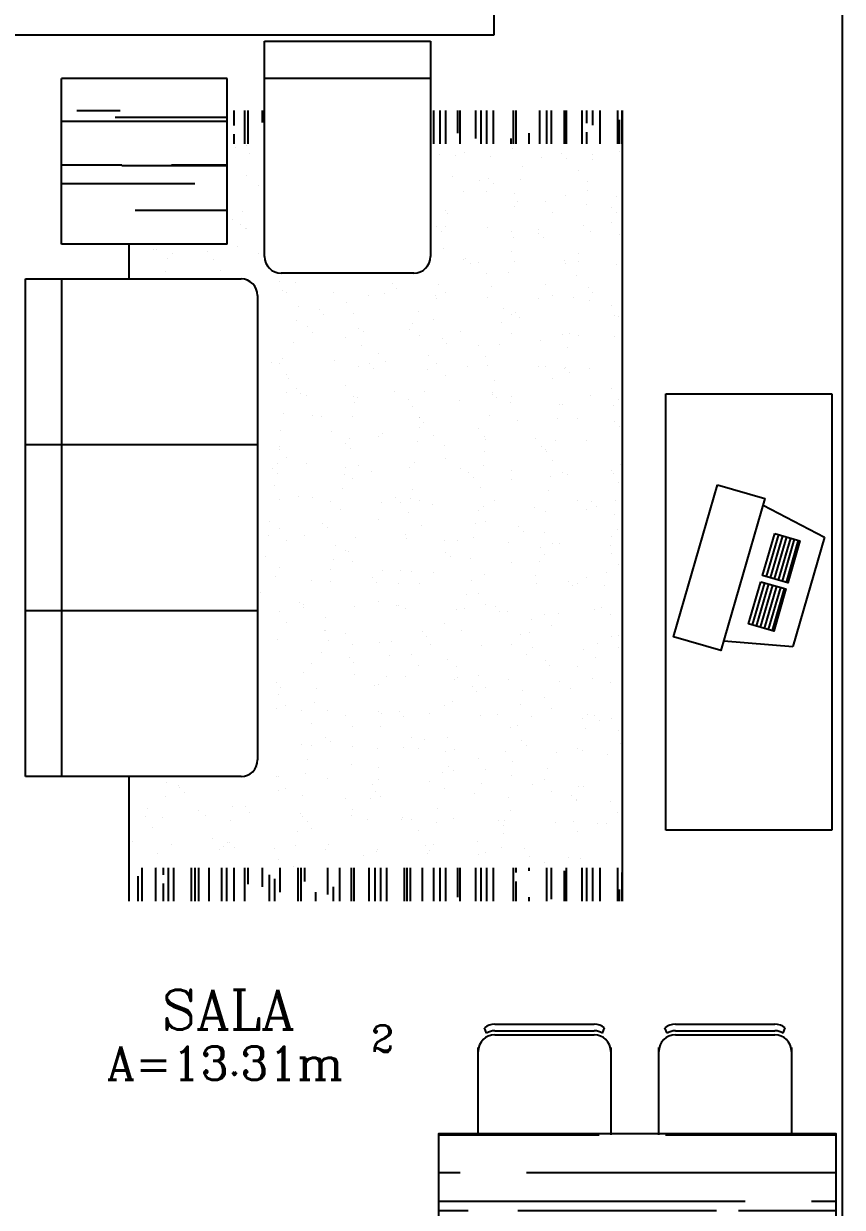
# Model space of a CAD drawing. Extents: x 11.2 to 102.3, y 40.3 to 127.2.
# Drawn here: x 43.972 to 46.442, y 53.968 to 57.536 of the extents above; entities that cross this region are included whole.
import ezdxf

# ---------------------------------------------------------------- set-up
doc = ezdxf.new("R2010")
doc.units = 0
doc.header["$LTSCALE"] = 8
doc.layers.get('0').update_dxf_attribs({"linetype": 'CONTINUOUS'})
for name, color, linetype in [('EQUIPAMENTOS', 1, 'CONTINUOUS'), ('PAREDE', 7, 'CONTINUOUS'), ('TEXTO', 1, 'CONTINUOUS')]:
    doc.layers.add(name, color=color, linetype=linetype)
doc.styles.add('ROMANC', font='ROMANC.SHX')

# ---------------------------------------------------------------- blocks, each defined once
blk = doc.blocks.new('*X11')
at = {"color": 0}
for p, q in [((21.908, 64.488), (21.908, 64.5639)), ((21.92, 64.4634), (21.92, 64.5639)), ((21.9616, 64.4634), (21.9616, 64.5639)), ((21.9848, 64.5104), (21.9848, 64.5639)), ((22, 64.4634), (22, 64.5639)), ((22.0152, 64.4634), (22.0152, 64.5639)), ((22.0688, 64.4634), (22.0688, 64.5639)), ((22.08, 64.4634), (22.08, 64.5639)), ((22.0912, 64.4634), (22.0912, 64.5639)), ((22.1224, 64.4634), (22.1224, 64.5639)), ((22.16, 64.4634), (22.16, 64.5639)), ((22.176, 64.4634), (22.176, 64.5639)), ((22.1976, 64.4634), (22.1976, 64.5639)), ((22.2296, 64.4634), (22.2296, 64.5639)), ((22.304, 64.484), (22.304, 64.5639)), ((22.32, 64.496), (22.32, 64.5639)), ((22.3904, 64.4634), (22.3904, 64.5639)), ((22.4, 64.4634), (22.4, 64.5639)), ((22.444, 64.536), (22.444, 64.5639)), ((22.4976, 64.52), (22.4976, 64.5639)), ((22.5168, 64.4634), (22.5168, 64.5639)), ((22.5512, 64.4634), (22.5512, 64.5639)), ((22.56, 64.4634), (22.56, 64.5639)), ((22.6048, 64.4634), (22.6048, 64.5639)), ((22.6232, 64.4634), (22.6232, 64.5639)), ((22.64, 64.4634), (22.64, 64.5639)), ((22.6584, 64.4634), (22.6584, 64.5639)), ((22.712, 64.4634), (22.712, 64.5639)), ((22.72, 64.4634), (22.72, 64.5639)), ((22.7296, 64.4634), (22.7296, 64.5639)), ((22.7656, 64.4634), (22.7656, 64.5639)), ((22.8, 64.4634), (22.8, 64.5639)), ((22.8192, 64.4634), (22.8192, 64.5639)), ((22.836, 64.4634), (22.836, 64.5639)), ((22.88, 64.4634), (22.88, 64.5639)), ((22.9264, 64.4634), (22.9264, 64.5639)), ((22.9424, 64.4634), (22.9424, 64.5639)), ((22.96, 64.4634), (22.96, 64.5639)), ((22.98, 64.4634), (22.98, 64.5639)), ((23.04, 64.4634), (23.04, 64.5639)), ((23.0488, 64.504), (23.0488, 64.5639)), ((23.0872, 64.552), (23.0872, 64.5639)), ((23.1408, 64.4634), (23.1408, 64.5639)), ((23.1552, 64.4634), (23.1552, 64.5576)), ((23.1944, 64.472), (23.1944, 64.5639)), ((23.2, 64.4634), (23.2, 64.5639)), ((23.248, 64.4634), (23.248, 64.5639)), ((23.2616, 64.4634), (23.2616, 64.5639)), ((23.28, 64.4634), (23.28, 64.5639)), ((23.3016, 64.4634), (23.3016, 64.5639)), ((23.3552, 64.4634), (23.3552, 64.5639)), ((23.36, 64.528), (23.36, 64.5639)), ((23.368, 64.4776), (23.368, 64.5639)), ((22.2832, 64.4634), (22.2832, 64.52)), ((22.3368, 64.4634), (22.3368, 64.536)), ((22.48, 64.4634), (22.48, 64.544)), ((22.8728, 64.4634), (22.8728, 64.552)), ((21.9848, 64.4634), (21.9848, 64.484)), ((22.24, 64.4634), (22.24, 64.512)), ((22.4104, 64.4634), (22.4104, 64.504)), ((23.0488, 64.4634), (23.0488, 64.4776)), ((23.0872, 64.4634), (23.0872, 64.472)), ((22.1976, 62.2512), (22.1976, 62.2806)), ((22.2296, 62.1801), (22.2296, 62.2806)), ((22.24, 62.1801), (22.24, 62.2806)), ((22.8, 62.1801), (22.8, 62.2806)), ((22.8192, 62.1801), (22.8192, 62.2806)), ((22.836, 62.1801), (22.836, 62.2806)), ((22.88, 62.1801), (22.88, 62.2806)), ((22.9424, 62.1801), (22.9424, 62.2806)), ((22.96, 62.1801), (22.96, 62.2806)), ((22.98, 62.1801), (22.98, 62.2806)), ((23.0336, 62.264), (23.0336, 62.2806)), ((23.04, 62.1801), (23.04, 62.2806)), ((23.0488, 62.1801), (23.0488, 62.2806)), ((23.0872, 62.248), (23.0872, 62.2806)), ((23.12, 62.1801), (23.12, 62.2806)), ((23.1408, 62.1801), (23.1408, 62.2806)), ((23.1552, 62.1801), (23.1552, 62.2806)), ((23.1944, 62.1801), (23.1944, 62.2806)), ((23.2, 62.1801), (23.2, 62.2806)), ((23.248, 62.1801), (23.248, 62.2806)), ((23.2616, 62.2448), (23.2616, 62.2806)), ((23.3016, 62.1801), (23.3016, 62.2806)), ((23.3552, 62.1801), (23.3552, 62.2806)), ((23.36, 62.208), (23.36, 62.2806)), ((23.368, 62.1801), (23.368, 62.2806)), ((22.8728, 62.1801), (22.8728, 62.248)), ((22.9264, 62.1801), (22.9264, 62.264)), ((22.1976, 62.1801), (22.1976, 62.2248)), ((22.2832, 62.1801), (22.2832, 62.216)), ((23.2616, 62.1801), (23.2616, 62.2184)), ((23.28, 62.1801), (23.28, 62.224))]:
    blk.add_line(p, q, dxfattribs=at)
blk = doc.blocks.new('*X12')
at = {"color": 0}
for p, q in [((21.9617, 64.4628), (21.9617, 64.4628)), ((21.9644, 64.4623), (21.9644, 64.4623)), ((22.3764, 64.46), (22.3764, 64.46)), ((23.1344, 64.4475), (23.1344, 64.4475)), ((21.9672, 64.4211), (21.9672, 64.4211)), ((22.3326, 64.4382), (22.3326, 64.4382)), ((22.5878, 64.4271), (22.5878, 64.4271)), ((22.6274, 64.4138), (22.6274, 64.4138)), ((22.7816, 64.4188), (22.7816, 64.4188)), ((22.7895, 64.4114), (22.7895, 64.4114)), ((22.9357, 64.4238), (22.9357, 64.4238)), ((22.9556, 64.4166), (22.9556, 64.4166)), ((23.0899, 64.4289), (23.0899, 64.4289)), ((23.2084, 64.433), (23.2084, 64.433)), ((23.244, 64.4339), (23.244, 64.4339)), ((21.8914, 64.3826), (21.8914, 64.3826)), ((22.0108, 64.3936), (22.0108, 64.3936)), ((22.1538, 64.4073), (22.1538, 64.4073)), ((22.165, 64.3986), (22.165, 64.3986)), ((22.1789, 64.3862), (22.1789, 64.3862)), ((22.1848, 64.3857), (22.1848, 64.3857)), ((22.1983, 64.4005), (22.1983, 64.4005)), ((22.3191, 64.4037), (22.3191, 64.4037)), ((22.3849, 64.395), (22.3849, 64.395)), ((22.4733, 64.4087), (22.4733, 64.4087)), ((22.4826, 64.3936), (22.4826, 64.3936)), ((22.6323, 64.4088), (22.6323, 64.4088)), ((22.776, 64.3967), (22.776, 64.3967)), ((22.7995, 64.3922), (22.7995, 64.3922)), ((22.9341, 64.3829), (22.9341, 64.3829)), ((23.0055, 64.4009), (23.0055, 64.4009)), ((23.0738, 64.4045), (23.0738, 64.4045)), ((23.3672, 64.4076), (23.3672, 64.4076)), ((21.9535, 64.3427), (21.9535, 64.3427)), ((22.1323, 64.3736), (22.1323, 64.3736)), ((22.3904, 64.3533), (22.3904, 64.3533)), ((22.4319, 64.3442), (22.4319, 64.3442)), ((22.7552, 64.352), (22.7552, 64.352)), ((23.011, 64.3593), (23.011, 64.3593)), ((23.2337, 64.3535), (23.2337, 64.3535)), ((21.932, 64.3089), (21.932, 64.3089)), ((21.9815, 64.3125), (21.9815, 64.3125)), ((22.1119, 64.3061), (22.1119, 64.3061)), ((22.1875, 64.3212), (22.1875, 64.3212)), ((22.4053, 64.3092), (22.4053, 64.3092)), ((22.4188, 64.324), (22.4188, 64.324)), ((22.5524, 64.3056), (22.5524, 64.3056)), ((22.6021, 64.3184), (22.6021, 64.3184)), ((22.703, 64.317), (22.703, 64.317)), ((22.7066, 64.3106), (22.7066, 64.3106)), ((22.7337, 64.3182), (22.7337, 64.3182)), ((22.8081, 64.3271), (22.8081, 64.3271)), ((22.8607, 64.3157), (22.8607, 64.3157)), ((22.9965, 64.3201), (22.9965, 64.3201)), ((23.01, 64.3349), (23.01, 64.3349)), ((23.0149, 64.3207), (23.0149, 64.3207)), ((23.169, 64.3257), (23.169, 64.3257)), ((23.2227, 64.3244), (23.2227, 64.3244)), ((23.2942, 64.328), (23.2942, 64.328)), ((23.3232, 64.3308), (23.3232, 64.3308)), ((21.9358, 64.2854), (21.9358, 64.2854)), ((22.09, 64.2905), (22.09, 64.2905)), ((22.193, 64.2796), (22.193, 64.2796)), ((22.2316, 64.2796), (22.2316, 64.2796)), ((22.2441, 64.2955), (22.2441, 64.2955)), ((22.3983, 64.3005), (22.3983, 64.3005)), ((22.5549, 64.2874), (22.5549, 64.2874)), ((22.8136, 64.2855), (22.8136, 64.2855)), ((23.0334, 64.2889), (23.0334, 64.2889)), ((23.3567, 64.2967), (23.3567, 64.2967)), ((21.9901, 64.2474), (21.9901, 64.2474)), ((22.0481, 64.2365), (22.0481, 64.2365)), ((22.4047, 64.2447), (22.4047, 64.2447)), ((22.5334, 64.2536), (22.5334, 64.2536)), ((22.6107, 64.2534), (22.6107, 64.2534)), ((22.6258, 64.2327), (22.6258, 64.2327)), ((22.6393, 64.2474), (22.6393, 64.2474)), ((22.9235, 64.2405), (22.9235, 64.2405)), ((23.0253, 64.2506), (23.0253, 64.2506)), ((23.2169, 64.2436), (23.2169, 64.2436)), ((23.2305, 64.2584), (23.2305, 64.2584)), ((23.2313, 64.2593), (23.2313, 64.2593)), ((23.3352, 64.2629), (23.3352, 64.2629)), ((21.9956, 64.2058), (21.9956, 64.2058)), ((22.0313, 64.215), (22.0313, 64.215)), ((22.0346, 64.2218), (22.0346, 64.2218)), ((22.3323, 64.2296), (22.3323, 64.2296)), ((22.3546, 64.2228), (22.3546, 64.2228)), ((22.6162, 64.2117), (22.6162, 64.2117)), ((22.6352, 64.1977), (22.6352, 64.1977)), ((22.7894, 64.2027), (22.7894, 64.2027)), ((22.8331, 64.2243), (22.8331, 64.2243)), ((22.9435, 64.2078), (22.9435, 64.2078)), ((23.0977, 64.2128), (23.0977, 64.2128)), ((23.1348, 64.1983), (23.1348, 64.1983)), ((23.1563, 64.2321), (23.1563, 64.2321)), ((23.2368, 64.2177), (23.2368, 64.2177)), ((23.2518, 64.2178), (23.2518, 64.2178)), ((22.3269, 64.1876), (22.3269, 64.1876)), ((22.3331, 64.189), (22.3331, 64.189)), ((22.4133, 64.1796), (22.4133, 64.1796)), ((22.4811, 64.1926), (22.4811, 64.1926)), ((22.8279, 64.1768), (22.8279, 64.1768)), ((22.8597, 64.1709), (22.8597, 64.1709)), ((22.956, 64.1675), (22.956, 64.1675)), ((23.0339, 64.1856), (23.0339, 64.1856)), ((23.144, 64.164), (23.144, 64.164)), ((22.2686, 64.16), (22.2686, 64.16)), ((22.4187, 64.138), (22.4187, 64.138)), ((22.5528, 64.1531), (22.5528, 64.1531)), ((22.6327, 64.1597), (22.6327, 64.1597)), ((22.8462, 64.1562), (22.8462, 64.1562)), ((22.9345, 64.1337), (22.9345, 64.1337)), ((23.0394, 64.1439), (23.0394, 64.1439)), ((22.401, 64.0911), (22.401, 64.0911)), ((22.4324, 64.0951), (22.4324, 64.0951)), ((22.5551, 64.0962), (22.5551, 64.0962)), ((22.6305, 64.1031), (22.6305, 64.1031)), ((22.7092, 64.1012), (22.7092, 64.1012)), ((22.7557, 64.1029), (22.7557, 64.1029)), ((22.8365, 64.1118), (22.8365, 64.1118)), ((22.8634, 64.1063), (22.8634, 64.1063)), ((23.0175, 64.1113), (23.0175, 64.1113)), ((23.0802, 64.0944), (23.0802, 64.0944)), ((23.1717, 64.1163), (23.1717, 64.1163)), ((23.2342, 64.1044), (23.2342, 64.1044)), ((23.2511, 64.109), (23.2511, 64.109)), ((23.3258, 64.1214), (23.3258, 64.1214)), ((22.4755, 64.0687), (22.4755, 64.0687)), ((22.489, 64.0835), (22.489, 64.0835)), ((22.7342, 64.0691), (22.7342, 64.0691)), ((22.7733, 64.0766), (22.7733, 64.0766)), ((22.8419, 64.0702), (22.8419, 64.0702)), ((23.0667, 64.0797), (23.0667, 64.0797)), ((23.3644, 64.0875), (23.3644, 64.0875)), ((22.4331, 64.0293), (22.4331, 64.0293)), ((22.5554, 64.0382), (22.5554, 64.0382)), ((22.639, 64.038), (22.639, 64.038)), ((23.0338, 64.0398), (23.0338, 64.0398)), ((23.0537, 64.0353), (23.0537, 64.0353)), ((23.2597, 64.044), (23.2597, 64.044)), ((23.3571, 64.0476), (23.3571, 64.0476)), ((22.3259, 63.983), (22.3259, 63.983)), ((22.4025, 63.9891), (22.4025, 63.9891)), ((22.4801, 63.988), (22.4801, 63.988)), ((22.5339, 64.0045), (22.5339, 64.0045)), ((22.6342, 63.993), (22.6342, 63.993)), ((22.6445, 63.9964), (22.6445, 63.9964)), ((22.696, 63.9922), (22.696, 63.9922)), ((22.7095, 64.007), (22.7095, 64.007)), ((22.7884, 63.9981), (22.7884, 63.9981)), ((22.9425, 64.0031), (22.9425, 64.0031)), ((22.9937, 64), (22.9937, 64)), ((23.0967, 64.0082), (23.0967, 64.0082)), ((23.1568, 63.9829), (23.1568, 63.9829)), ((23.2508, 64.0132), (23.2508, 64.0132)), ((23.2651, 64.0023), (23.2651, 64.0023)), ((23.2872, 64.0031), (23.2872, 64.0031)), ((23.3007, 64.0179), (23.3007, 64.0179)), ((23.3356, 64.0138), (23.3356, 64.0138)), ((22.355, 63.9736), (22.355, 63.9736)), ((22.4416, 63.9643), (22.4416, 63.9643)), ((22.8335, 63.9752), (22.8335, 63.9752)), ((22.8562, 63.9615), (22.8562, 63.9615)), ((23.0622, 63.9702), (23.0622, 63.9702)), ((23.1353, 63.9492), (23.1353, 63.9492)), ((22.3335, 63.9399), (22.3335, 63.9399)), ((22.3388, 63.9195), (22.3388, 63.9195)), ((22.4471, 63.9226), (22.4471, 63.9226)), ((22.623, 63.9126), (22.623, 63.9126)), ((22.9164, 63.9157), (22.9164, 63.9157)), ((22.9299, 63.9304), (22.9299, 63.9304)), ((22.9565, 63.9183), (22.9565, 63.9183)), ((23.0677, 63.9286), (23.0677, 63.9286)), ((23.2142, 63.9235), (23.2142, 63.9235)), ((22.3253, 63.9048), (22.3253, 63.9048)), ((22.5629, 63.8801), (22.5629, 63.8801)), ((22.6332, 63.9106), (22.6332, 63.9106)), ((22.6588, 63.8877), (22.6588, 63.8877)), ((22.717, 63.8851), (22.717, 63.8851)), ((22.8648, 63.8965), (22.8648, 63.8965)), ((22.8712, 63.8902), (22.8712, 63.8902)), ((22.935, 63.8846), (22.935, 63.8846)), ((23.0253, 63.8952), (23.0253, 63.8952)), ((23.1795, 63.9003), (23.1795, 63.9003)), ((23.2794, 63.8937), (23.2794, 63.8937)), ((23.3336, 63.9053), (23.3336, 63.9053)), ((22.4087, 63.8751), (22.4087, 63.8751)), ((22.4329, 63.846), (22.4329, 63.846)), ((22.5592, 63.843), (22.5592, 63.843)), ((22.7561, 63.8537), (22.7561, 63.8537)), ((22.8703, 63.8548), (22.8703, 63.8548)), ((23.1504, 63.8539), (23.1504, 63.8539)), ((23.2346, 63.8553), (23.2346, 63.8553)), ((22.4614, 63.814), (22.4614, 63.814)), ((22.5457, 63.8282), (22.5457, 63.8282)), ((22.6674, 63.8227), (22.6674, 63.8227)), ((22.7346, 63.82), (22.7346, 63.82)), ((22.8435, 63.8361), (22.8435, 63.8361)), ((23.082, 63.8199), (23.082, 63.8199)), ((23.1369, 63.8392), (23.1369, 63.8392)), ((23.288, 63.8286), (23.288, 63.8286)), ((22.3286, 63.7736), (22.3286, 63.7736)), ((22.4828, 63.7786), (22.4828, 63.7786)), ((22.5558, 63.7891), (22.5558, 63.7891)), ((22.6369, 63.7836), (22.6369, 63.7836)), ((22.6729, 63.7811), (22.6729, 63.7811)), ((22.7911, 63.7887), (22.7911, 63.7887)), ((22.9452, 63.7937), (22.9452, 63.7937)), ((23.0343, 63.7906), (23.0343, 63.7906)), ((23.0993, 63.7987), (23.0993, 63.7987)), ((23.2535, 63.8038), (23.2535, 63.8038)), ((23.2935, 63.787), (23.2935, 63.787)), ((23.3576, 63.7984), (23.3576, 63.7984)), ((22.47, 63.7489), (22.47, 63.7489)), ((22.4728, 63.7486), (22.4728, 63.7486)), ((22.5343, 63.7554), (22.5343, 63.7554)), ((22.7662, 63.7517), (22.7662, 63.7517)), ((22.7797, 63.7665), (22.7797, 63.7665)), ((22.8846, 63.7462), (22.8846, 63.7462)), ((23.0639, 63.7595), (23.0639, 63.7595)), ((23.0906, 63.7549), (23.0906, 63.7549)), ((23.1572, 63.7338), (23.1572, 63.7338)), ((23.3361, 63.7647), (23.3361, 63.7647)), ((23.3574, 63.7626), (23.3574, 63.7626)), ((22.3555, 63.7245), (22.3555, 63.7245)), ((22.4754, 63.7073), (22.4754, 63.7073)), ((22.834, 63.726), (22.834, 63.726)), ((23.0961, 63.7132), (23.0961, 63.7132)), ((23.1358, 63.7001), (23.1358, 63.7001)), ((23.3326, 63.7007), (23.3326, 63.7007)), ((22.2725, 63.6752), (22.2725, 63.6752)), ((22.334, 63.6908), (22.334, 63.6908)), ((22.3955, 63.6643), (22.3955, 63.6643)), ((22.4078, 63.6704), (22.4078, 63.6704)), ((22.409, 63.679), (22.409, 63.679)), ((22.5619, 63.6755), (22.5619, 63.6755)), ((22.6872, 63.6724), (22.6872, 63.6724)), ((22.6932, 63.6721), (22.6932, 63.6721)), ((22.716, 63.6805), (22.716, 63.6805)), ((22.8702, 63.6855), (22.8702, 63.6855)), ((22.8932, 63.6811), (22.8932, 63.6811)), ((22.9569, 63.6692), (22.9569, 63.6692)), ((22.9867, 63.6752), (22.9867, 63.6752)), ((23.0002, 63.6899), (23.0002, 63.6899)), ((23.0243, 63.6906), (23.0243, 63.6906)), ((23.1785, 63.6956), (23.1785, 63.6956)), ((23.2844, 63.683), (23.2844, 63.683)), ((23.3078, 63.6783), (23.3078, 63.6783)), ((22.278, 63.6335), (22.278, 63.6335)), ((22.6336, 63.6614), (22.6336, 63.6614)), ((22.8986, 63.6395), (22.8986, 63.6395)), ((22.9354, 63.6355), (22.9354, 63.6355)), ((22.4333, 63.5968), (22.4333, 63.5968)), ((22.4898, 63.5986), (22.4898, 63.5986)), ((22.6294, 63.6025), (22.6294, 63.6025)), ((22.6957, 63.6074), (22.6957, 63.6074)), ((22.7566, 63.6046), (22.7566, 63.6046)), ((22.9137, 63.5956), (22.9137, 63.5956)), ((23.1104, 63.6046), (23.1104, 63.6046)), ((23.2071, 63.5987), (23.2071, 63.5987)), ((23.2206, 63.6134), (23.2206, 63.6134)), ((23.2351, 63.6061), (23.2351, 63.6061)), ((23.3164, 63.6133), (23.3164, 63.6133)), ((22.3225, 63.5846), (22.3225, 63.5846)), ((22.3364, 63.5575), (22.3364, 63.5575)), ((22.4905, 63.5625), (22.4905, 63.5625)), ((22.6159, 63.5877), (22.6159, 63.5877)), ((22.6447, 63.5676), (22.6447, 63.5676)), ((22.7012, 63.5657), (22.7012, 63.5657)), ((22.7351, 63.5709), (22.7351, 63.5709)), ((22.7988, 63.5726), (22.7988, 63.5726)), ((22.953, 63.5776), (22.953, 63.5776)), ((23.1071, 63.5827), (23.1071, 63.5827)), ((23.2613, 63.5877), (23.2613, 63.5877)), ((23.3218, 63.5717), (23.3218, 63.5717)), ((22.2923, 63.5249), (22.2923, 63.5249)), ((22.4983, 63.5336), (22.4983, 63.5336)), ((22.5563, 63.54), (22.5563, 63.54)), ((22.8499, 63.526), (22.8499, 63.526)), ((22.9129, 63.5308), (22.9129, 63.5308)), ((23.0347, 63.5415), (23.0347, 63.5415)), ((23.1189, 63.5395), (23.1189, 63.5395)), ((23.1342, 63.5191), (23.1342, 63.5191)), ((23.358, 63.5493), (23.358, 63.5493)), ((22.5038, 63.492), (22.5038, 63.492)), ((22.5348, 63.5062), (22.5348, 63.5062)), ((22.543, 63.5081), (22.543, 63.5081)), ((22.8364, 63.5112), (22.8364, 63.5112)), ((23.1244, 63.4979), (23.1244, 63.4979)), ((23.1577, 63.4847), (23.1577, 63.4847)), ((23.1812, 63.4862), (23.1812, 63.4862)), ((23.3353, 63.4912), (23.3353, 63.4912)), ((23.3365, 63.5156), (23.3365, 63.5156)), ((22.3009, 63.4598), (22.3009, 63.4598)), ((22.3559, 63.4754), (22.3559, 63.4754)), ((22.4104, 63.461), (22.4104, 63.461)), ((22.5646, 63.466), (22.5646, 63.466)), ((22.7155, 63.4571), (22.7155, 63.4571)), ((22.7187, 63.4711), (22.7187, 63.4711)), ((22.8344, 63.4769), (22.8344, 63.4769)), ((22.8729, 63.4761), (22.8729, 63.4761)), ((22.9215, 63.4658), (22.9215, 63.4658)), ((23.027, 63.4812), (23.027, 63.4812)), ((23.0704, 63.4495), (23.0704, 63.4495)), ((23.1362, 63.4509), (23.1362, 63.4509)), ((23.3361, 63.463), (23.3361, 63.463)), ((22.3064, 63.4182), (22.3064, 63.4182)), ((22.3344, 63.4416), (22.3344, 63.4416)), ((22.4657, 63.4238), (22.4657, 63.4238)), ((22.4792, 63.4385), (22.4792, 63.4385)), ((22.6341, 63.4123), (22.6341, 63.4123)), ((22.7634, 63.4316), (22.7634, 63.4316)), ((22.927, 63.4241), (22.927, 63.4241)), ((22.9574, 63.4201), (22.9574, 63.4201)), ((23.0569, 63.4347), (23.0569, 63.4347)), ((23.3546, 63.4425), (23.3546, 63.4425)), ((22.5181, 63.3833), (22.5181, 63.3833)), ((22.7241, 63.392), (22.7241, 63.392)), ((22.9359, 63.3863), (22.9359, 63.3863)), ((23.1061, 63.378), (23.1061, 63.378)), ((23.1387, 63.3892), (23.1387, 63.3892)), ((23.2603, 63.3831), (23.2603, 63.3831)), ((23.3447, 63.398), (23.3447, 63.398)), ((22.3354, 63.3528), (22.3354, 63.3528)), ((22.3927, 63.3441), (22.3927, 63.3441)), ((22.4338, 63.3477), (22.4338, 63.3477)), ((22.4896, 63.3579), (22.4896, 63.3579)), ((22.6437, 63.3629), (22.6437, 63.3629)), ((22.6861, 63.3473), (22.6861, 63.3473)), ((22.6997, 63.362), (22.6997, 63.362)), ((22.7296, 63.3504), (22.7296, 63.3504)), ((22.757, 63.3555), (22.757, 63.3555)), ((22.7979, 63.368), (22.7979, 63.368)), ((22.952, 63.373), (22.952, 63.373)), ((22.9839, 63.3551), (22.9839, 63.3551)), ((23.2355, 63.357), (23.2355, 63.357)), ((23.2773, 63.3582), (23.2773, 63.3582)), ((23.2908, 63.3729), (23.2908, 63.3729)), ((23.3502, 63.3563), (23.3502, 63.3563)), ((22.3207, 63.3095), (22.3207, 63.3095)), ((22.5267, 63.3183), (22.5267, 63.3183)), ((22.7355, 63.3217), (22.7355, 63.3217)), ((22.9413, 63.3155), (22.9413, 63.3155)), ((23.1473, 63.3242), (23.1473, 63.3242)), ((22.3289, 63.2746), (22.3289, 63.2746)), ((22.5321, 63.2766), (22.5321, 63.2766)), ((22.5567, 63.2908), (22.5567, 63.2908)), ((22.9066, 63.2707), (22.9066, 63.2707)), ((22.9201, 63.2855), (22.9201, 63.2855)), ((23.0352, 63.2924), (23.0352, 63.2924)), ((23.1528, 63.2826), (23.1528, 63.2826)), ((23.1889, 63.2701), (23.1889, 63.2701)), ((23.2044, 63.2786), (23.2044, 63.2786)), ((23.3431, 63.2752), (23.3431, 63.2752)), ((23.3585, 63.3002), (23.3585, 63.3002)), ((22.3154, 63.2598), (22.3154, 63.2598)), ((22.3292, 63.2445), (22.3292, 63.2445)), ((22.4182, 63.2449), (22.4182, 63.2449)), ((22.5352, 63.2571), (22.5352, 63.2571)), ((22.5724, 63.25), (22.5724, 63.25)), ((22.6132, 63.2676), (22.6132, 63.2676)), ((22.7265, 63.255), (22.7265, 63.255)), ((22.7439, 63.2417), (22.7439, 63.2417)), ((22.8806, 63.2601), (22.8806, 63.2601)), ((22.9499, 63.2504), (22.9499, 63.2504)), ((23.0348, 63.2651), (23.0348, 63.2651)), ((23.1582, 63.2355), (23.1582, 63.2355)), ((23.337, 63.2664), (23.337, 63.2664)), ((23.3645, 63.2477), (23.3645, 63.2477)), ((22.3347, 63.2029), (22.3347, 63.2029)), ((22.3564, 63.2262), (22.3564, 63.2262)), ((22.5494, 63.198), (22.5494, 63.198)), ((22.8349, 63.2278), (22.8349, 63.2278)), ((22.9553, 63.2088), (22.9553, 63.2088)), ((23.1367, 63.2018), (23.1367, 63.2018)), ((23.1406, 63.209), (23.1406, 63.209)), ((22.3349, 63.1925), (22.3349, 63.1925)), ((22.5359, 63.1833), (22.5359, 63.1833)), ((22.5465, 63.168), (22.5465, 63.168)), ((22.6345, 63.1632), (22.6345, 63.1632)), ((22.7524, 63.1767), (22.7524, 63.1767)), ((22.8337, 63.1911), (22.8337, 63.1911)), ((22.9547, 63.1636), (22.9547, 63.1636)), ((22.9578, 63.1709), (22.9578, 63.1709)), ((23.1088, 63.1686), (23.1088, 63.1686)), ((23.1271, 63.1942), (23.1271, 63.1942)), ((23.1671, 63.1739), (23.1671, 63.1739)), ((23.263, 63.1737), (23.263, 63.1737)), ((22.3381, 63.1434), (22.3381, 63.1434)), ((22.4922, 63.1485), (22.4922, 63.1485)), ((22.6464, 63.1535), (22.6464, 63.1535)), ((22.7579, 63.135), (22.7579, 63.135)), ((22.8005, 63.1585), (22.8005, 63.1585)), ((22.9363, 63.1372), (22.9363, 63.1372)), ((23.3611, 63.1324), (23.3611, 63.1324)), ((22.349, 63.0942), (22.349, 63.0942)), ((22.4342, 63.0986), (22.4342, 63.0986)), ((22.4629, 63.1037), (22.4629, 63.1037)), ((22.555, 63.1029), (22.555, 63.1029)), ((22.7564, 63.1068), (22.7564, 63.1068)), ((22.7575, 63.1063), (22.7575, 63.1063)), ((22.7699, 63.1215), (22.7699, 63.1215)), ((22.9696, 63.1001), (22.9696, 63.1001)), ((23.0541, 63.1146), (23.0541, 63.1146)), ((23.1756, 63.1089), (23.1756, 63.1089)), ((23.236, 63.1079), (23.236, 63.1079)), ((23.3475, 63.1177), (23.3475, 63.1177)), ((22.5605, 63.0613), (22.5605, 63.0613)), ((22.736, 63.0726), (22.736, 63.0726)), ((22.8797, 63.0554), (22.8797, 63.0554)), ((23.0338, 63.0604), (23.0338, 63.0604)), ((23.1811, 63.0672), (23.1811, 63.0672)), ((23.188, 63.0655), (23.188, 63.0655)), ((23.3421, 63.0705), (23.3421, 63.0705)), ((22.3576, 63.0292), (22.3576, 63.0292)), ((22.3856, 63.0193), (22.3856, 63.0193)), ((22.3992, 63.0341), (22.3992, 63.0341)), ((22.4172, 63.0403), (22.4172, 63.0403)), ((22.5572, 63.0417), (22.5572, 63.0417)), ((22.5714, 63.0453), (22.5714, 63.0453)), ((22.6834, 63.0271), (22.6834, 63.0271)), ((22.7255, 63.0504), (22.7255, 63.0504)), ((22.7722, 63.0264), (22.7722, 63.0264)), ((22.9768, 63.0302), (22.9768, 63.0302)), ((22.9782, 63.0351), (22.9782, 63.0351)), ((22.9903, 63.045), (22.9903, 63.045)), ((23.0356, 63.0433), (23.0356, 63.0433)), ((23.2746, 63.0381), (23.2746, 63.0381)), ((23.3589, 63.051), (23.3589, 63.051)), ((22.3631, 62.9875), (22.3631, 62.9875)), ((22.5357, 63.008), (22.5357, 63.008)), ((22.9837, 62.9935), (22.9837, 62.9935)), ((23.1586, 62.9864), (23.1586, 62.9864)), ((23.3374, 63.0173), (23.3374, 63.0173)), ((22.3568, 62.9771), (22.3568, 62.9771)), ((22.5748, 62.9526), (22.5748, 62.9526)), ((22.6196, 62.9575), (22.6196, 62.9575)), ((22.7808, 62.9613), (22.7808, 62.9613)), ((22.8353, 62.9786), (22.8353, 62.9786)), ((22.9039, 62.9506), (22.9039, 62.9506)), ((23.1166, 62.9526), (23.1166, 62.9526)), ((23.1371, 62.9527), (23.1371, 62.9527)), ((23.1954, 62.9585), (23.1954, 62.9585)), ((23.1973, 62.9537), (23.1973, 62.9537)), ((23.2108, 62.9685), (23.2108, 62.9685)), ((23.2707, 62.9576), (23.2707, 62.9576)), ((22.3127, 62.9397), (22.3127, 62.9397)), ((22.3353, 62.9434), (22.3353, 62.9434)), ((22.3459, 62.9274), (22.3459, 62.9274)), ((22.5, 62.9324), (22.5, 62.9324)), ((22.6061, 62.9428), (22.6061, 62.9428)), ((22.635, 62.914), (22.635, 62.914)), ((22.6542, 62.9374), (22.6542, 62.9374)), ((22.7863, 62.9197), (22.7863, 62.9197)), ((22.8083, 62.9425), (22.8083, 62.9425)), ((22.9583, 62.9218), (22.9583, 62.9218)), ((22.9625, 62.9475), (22.9625, 62.9475)), ((22.3774, 62.8789), (22.3774, 62.8789)), ((22.5834, 62.8876), (22.5834, 62.8876)), ((22.8401, 62.881), (22.8401, 62.881)), ((22.9368, 62.8881), (22.9368, 62.8881)), ((22.998, 62.8848), (22.998, 62.8848)), ((23.204, 62.8935), (23.204, 62.8935)), ((22.4347, 62.8494), (22.4347, 62.8494)), ((22.5331, 62.8632), (22.5331, 62.8632)), ((22.5889, 62.8459), (22.5889, 62.8459)), ((22.7282, 62.841), (22.7282, 62.841)), ((22.7579, 62.8572), (22.7579, 62.8572)), ((22.8266, 62.8663), (22.8266, 62.8663)), ((22.8823, 62.846), (22.8823, 62.846)), ((23.0365, 62.851), (23.0365, 62.851)), ((23.1243, 62.8741), (23.1243, 62.8741)), ((23.1906, 62.8561), (23.1906, 62.8561)), ((23.2095, 62.8519), (23.2095, 62.8519)), ((23.2364, 62.8587), (23.2364, 62.8587)), ((23.3448, 62.8611), (23.3448, 62.8611)), ((22.3859, 62.8138), (22.3859, 62.8138)), ((22.4199, 62.8309), (22.4199, 62.8309)), ((22.574, 62.8359), (22.574, 62.8359)), ((22.7365, 62.8235), (22.7365, 62.8235)), ((22.8006, 62.811), (22.8006, 62.811)), ((23.0066, 62.8198), (23.0066, 62.8198)), ((22.3914, 62.7722), (22.3914, 62.7722)), ((22.4559, 62.7788), (22.4559, 62.7788)), ((22.4694, 62.7936), (22.4694, 62.7936)), ((22.5576, 62.7926), (22.5576, 62.7926)), ((22.7536, 62.7866), (22.7536, 62.7866)), ((23.012, 62.7781), (23.012, 62.7781)), ((23.0361, 62.7941), (23.0361, 62.7941)), ((23.047, 62.7898), (23.047, 62.7898)), ((23.0606, 62.8045), (23.0606, 62.8045)), ((23.3448, 62.7976), (23.3448, 62.7976)), ((23.3594, 62.8019), (23.3594, 62.8019)), ((22.5361, 62.7589), (22.5361, 62.7589)), ((22.6032, 62.7373), (22.6032, 62.7373)), ((22.8073, 62.7378), (22.8073, 62.7378)), ((22.8091, 62.746), (22.8091, 62.746)), ((22.9615, 62.7429), (22.9615, 62.7429)), ((23.1156, 62.7479), (23.1156, 62.7479)), ((23.1591, 62.7373), (23.1591, 62.7373)), ((23.2238, 62.7432), (23.2238, 62.7432)), ((23.2698, 62.7529), (23.2698, 62.7529)), ((23.3379, 62.7682), (23.3379, 62.7682)), ((22.3449, 62.7227), (22.3449, 62.7227)), ((22.3573, 62.728), (22.3573, 62.728)), ((22.3829, 62.6992), (22.3829, 62.6992)), ((22.499, 62.7277), (22.499, 62.7277)), ((22.6532, 62.7328), (22.6532, 62.7328)), ((22.6763, 62.7023), (22.6763, 62.7023)), ((22.6898, 62.7171), (22.6898, 62.7171)), ((22.8146, 62.7044), (22.8146, 62.7044)), ((22.8358, 62.7295), (22.8358, 62.7295)), ((22.9741, 62.7101), (22.9741, 62.7101)), ((23.1376, 62.7036), (23.1376, 62.7036)), ((23.2675, 62.7132), (23.2675, 62.7132)), ((23.281, 62.728), (23.281, 62.728)), ((21.9911, 62.6663), (21.9911, 62.6663)), ((22.157, 62.6634), (22.157, 62.6634)), ((22.3358, 62.6942), (22.3358, 62.6942)), ((22.6117, 62.6722), (22.6117, 62.6722)), ((22.9587, 62.6727), (22.9587, 62.6727)), ((23.0263, 62.6694), (23.0263, 62.6694)), ((23.2323, 62.6782), (23.2323, 62.6782)), ((22.1355, 62.6296), (22.1355, 62.6296)), ((22.8901, 62.6299), (22.8901, 62.6299)), ((22.9103, 62.6405), (22.9103, 62.6405)), ((22.9372, 62.6389), (22.9372, 62.6389)), ((23.0443, 62.635), (23.0443, 62.635)), ((23.1945, 62.6336), (23.1945, 62.6336)), ((23.1984, 62.64), (23.1984, 62.64)), ((23.2378, 62.6365), (23.2378, 62.6365)), ((23.3526, 62.645), (23.3526, 62.645)), ((21.9566, 62.5988), (21.9566, 62.5988)), ((21.9652, 62.5997), (21.9652, 62.5997)), ((21.9966, 62.6247), (21.9966, 62.6247)), ((22.0122, 62.6117), (22.0122, 62.6117)), ((22.1194, 62.6047), (22.1194, 62.6047)), ((22.2735, 62.6098), (22.2735, 62.6098)), ((22.8289, 62.5957), (22.8289, 62.5957)), ((22.8968, 62.6258), (22.8968, 62.6258)), ((23.0349, 62.6044), (23.0349, 62.6044)), ((23.2369, 62.6096), (23.2369, 62.6096)), ((22.2083, 62.5898), (22.2083, 62.5898)), ((23.0404, 62.5628), (23.0404, 62.5628)), ((23.1308, 62.564), (23.1308, 62.564)), ((22.2169, 62.5247), (22.2169, 62.5247)), ((22.2326, 62.5352), (22.2326, 62.5352)), ((22.2348, 62.5357), (22.2348, 62.5357)), ((22.81, 62.5284), (22.81, 62.5284)), ((22.8238, 62.5462), (22.8238, 62.5462)), ((22.8375, 62.5306), (22.8375, 62.5306)), ((22.9641, 62.5335), (22.9641, 62.5335)), ((23.0366, 62.545), (23.0366, 62.545)), ((23.1173, 62.5493), (23.1173, 62.5493)), ((23.1183, 62.5385), (23.1183, 62.5385)), ((23.2521, 62.5279), (23.2521, 62.5279)), ((23.2724, 62.5435), (23.2724, 62.5435)), ((23.3598, 62.5528), (23.3598, 62.5528)), ((22.1934, 62.5083), (22.1934, 62.5083)), ((22.843, 62.489), (22.843, 62.489)), ((23.1595, 62.4882), (23.1595, 62.4882)), ((23.3383, 62.519), (23.3383, 62.519)), ((23.3512, 62.4875), (23.3512, 62.4875)), ((22.2224, 62.4831), (22.2224, 62.4831)), ((22.8362, 62.4804), (22.8362, 62.4804)), ((23.0443, 62.4696), (23.0443, 62.4696)), ((23.0547, 62.4541), (23.0547, 62.4541)), ((23.138, 62.4544), (23.138, 62.4544)), ((23.2607, 62.4628), (23.2607, 62.4628)), ((23.3377, 62.4727), (23.3377, 62.4727)), ((22.8891, 62.4253), (22.8891, 62.4253)), ((22.9592, 62.4235), (22.9592, 62.4235)), ((23.0433, 62.4303), (23.0433, 62.4303)), ((23.1974, 62.4354), (23.1974, 62.4354)), ((23.2662, 62.4212), (23.2662, 62.4212)), ((23.3516, 62.4404), (23.3516, 62.4404)), ((22.2726, 62.4051), (22.2726, 62.4051)), ((22.8573, 62.3803), (22.8573, 62.3803)), ((22.9377, 62.3898), (22.9377, 62.3898)), ((22.967, 62.3853), (22.967, 62.3853)), ((22.9805, 62.4), (22.9805, 62.4)), ((23.0633, 62.3891), (23.0633, 62.3891)), ((23.2648, 62.3931), (23.2648, 62.3931)), ((22.2367, 62.3744), (22.2367, 62.3744)), ((23.0687, 62.3474), (23.0687, 62.3474)), ((23.2373, 62.3605), (23.2373, 62.3605)), ((22.2452, 62.3094), (22.2452, 62.3094)), ((22.8178, 62.3123), (22.8178, 62.3123)), ((22.8658, 62.3153), (22.8658, 62.3153)), ((22.894, 62.3057), (22.894, 62.3057)), ((22.9719, 62.3174), (22.9719, 62.3174)), ((23.1261, 62.3224), (23.1261, 62.3224)), ((23.1875, 62.3088), (23.1875, 62.3088)), ((23.201, 62.3235), (23.201, 62.3235)), ((23.2802, 62.3275), (23.2802, 62.3275)), ((23.2805, 62.3125), (23.2805, 62.3125)), ((22.2012, 62.2922), (22.2012, 62.2922)), ((22.2352, 62.2866), (22.2352, 62.2866)), ((23.037, 62.2959), (23.037, 62.2959)), ((23.3603, 62.3036), (23.3603, 62.3036))]:
    blk.add_line(p, q, dxfattribs=at)
blk = doc.blocks.new('*X4')
at = {"color": 0}
for p, q in [((23.816, 64.7952), (23.816, 65.9952)), ((23.84, 65.3), (23.84, 65.9952)), ((23.95, 65.34), (23.95, 65.9952)), ((24, 65.6), (24, 65.9952)), ((24.084, 65.3), (24.084, 65.9952)), ((24.106, 65.5), (24.106, 65.9952)), ((24.2, 65.16), (24.2, 65.9952)), ((24.372, 65.7), (24.372, 65.9952)), ((24.4, 65.92), (24.4, 65.9952)), ((24.486, 65.06), (24.486, 65.9952)), ((24.6, 65.48), (24.6, 65.9952)), ((24.352, 65.1), (24.352, 65.9)), ((24.218, 64.7952), (24.218, 65.86)), ((24.4, 64.7952), (24.4, 65.72)), ((24.372, 65.034), (24.372, 65.634)), ((24.106, 64.834), (24.106, 65.434)), ((24.6, 64.7952), (24.6, 65.28)), ((23.84, 64.7952), (23.84, 65.234)), ((24, 64.7952), (24, 65.2)), ((24.084, 64.7952), (24.084, 65.1)), ((23.95, 64.7952), (23.95, 65.06)), ((24.372, 64.7952), (24.372, 64.884)), ((24.486, 64.7952), (24.486, 64.86)), ((24.352, 64.7952), (24.352, 64.82))]:
    blk.add_line(p, q, dxfattribs=at)
blk = doc.blocks.new('*X6')
at = {"color": 0}
for p, q in [((21.9, 62.48), (22.1773, 62.48)), ((21.6773, 62.4), (22.08, 62.4)), ((21.6773, 62.344), (21.86, 62.344)), ((21.86, 62.346), (22.1773, 62.346)), ((22.01, 62.344), (22.1773, 62.344)), ((21.6773, 62.212), (22.1773, 62.212)), ((21.84, 62.2), (22.1773, 62.2))]:
    blk.add_line(p, q, dxfattribs=at)
blk = doc.blocks.new('*X1')
at = {"color": 0}
for p, q in [((9.3208, 5.8875), (9.453, 5.8875)), ((9.3208, 5.875), (9.453, 5.875)), ((9.3208, 5.8625), (9.453, 5.8625)), ((9.4722, 5.8875), (9.6044, 5.8875)), ((9.4722, 5.875), (9.6044, 5.875)), ((9.4722, 5.8625), (9.6044, 5.8625)), ((9.3208, 5.85), (9.453, 5.85)), ((9.3208, 5.8375), (9.453, 5.8375)), ((9.3208, 5.825), (9.453, 5.825)), ((9.4722, 5.85), (9.6044, 5.85)), ((9.4722, 5.8375), (9.6044, 5.8375)), ((9.4722, 5.825), (9.6044, 5.825))]:
    blk.add_line(p, q, dxfattribs=at)

msp = doc.modelspace()

# ---------------------------------------------------------------- linework, layer by layer
at = {"layer": 'EQUIPAMENTOS', "color": 244}
for p, q in [((44.6993, 56.8341), (44.6993, 57.4841)), ((44.6993, 57.4841), (45.1993, 57.4841)), ((45.1993, 57.4841), (45.1993, 56.8341)), ((44.586, 57.3715), (44.086, 57.3715)), ((44.086, 56.8715), (44.086, 57.3715)), ((44.586, 56.8715), (44.586, 57.3715)), ((44.6993, 57.3724), (45.1993, 57.3724)), ((44.586, 56.8715), (44.086, 56.8715)), ((45.1493, 56.7841), (44.7493, 56.7841)), ((43.9781, 55.2666), (43.9781, 56.7666)), ((43.9781, 56.7666), (44.6281, 56.7666)), ((44.0876, 55.2666), (44.0876, 56.7666)), ((44.6781, 56.7166), (44.6781, 55.3166)), ((45.9101, 55.1046), (45.9101, 56.4199)), ((45.9101, 56.4199), (46.4101, 56.4199)), ((46.4101, 56.4199), (46.4101, 55.1046)), ((44.6781, 56.2666), (43.9781, 56.2666)), ((44.6781, 55.7666), (43.9781, 55.7666)), ((44.6281, 55.2666), (43.9781, 55.2666)), ((46.4101, 55.1046), (45.9101, 55.1046)), ((45.3686, 54.4932), (45.3622, 54.5088)), ((45.3936, 54.5199), (45.6936, 54.5199)), ((45.3936, 54.4999), (45.6936, 54.4999)), ((45.7186, 54.4932), (45.7251, 54.5088)), ((45.9136, 54.4932), (45.9072, 54.5088)), ((45.9386, 54.5199), (46.2386, 54.5199)), ((45.9386, 54.4999), (46.2386, 54.4999)), ((46.2637, 54.4932), (46.2701, 54.5088)), ((45.3936, 54.488), (45.6936, 54.488)), ((45.9386, 54.488), (46.2386, 54.488)), ((45.3436, 54.1867), (45.3436, 54.4499)), ((45.7436, 54.4499), (45.7436, 54.1867)), ((45.8886, 54.1867), (45.8886, 54.4499)), ((46.2886, 54.4499), (46.2886, 54.1867))]:
    msp.add_line(p, q, dxfattribs=at)
at = {"layer": 'EQUIPAMENTOS', "color": 30}
for p, q in [((44.1325, 57.2744), (44.2629, 57.2744)), ((45.7794, 54.8906), (45.7794, 57.2744)), ((44.2903, 56.7666), (44.2903, 56.8715)), ((46.2031, 56.0848), (46.3883, 55.9883)), ((46.3883, 55.9883), (46.2926, 55.6583)), ((46.0845, 55.6759), (46.2926, 55.6583)), ((44.2903, 54.8906), (44.2903, 55.2666))]:
    msp.add_line(p, q, dxfattribs=at)
for points in [[(46.0661, 56.1458), (46.2088, 56.1044), (46.0759, 55.6464), (45.9333, 55.6878)], [(46.2385, 55.9993), (46.3142, 55.9774), (46.2774, 55.8504), (46.2017, 55.8724)], [(46.1964, 55.854), (46.272, 55.832), (46.2352, 55.7051), (46.1595, 55.727)]]:
    msp.add_lwpolyline(points, close=True, dxfattribs=at)
at = {"layer": 'EQUIPAMENTOS', "color": 244}
msp.add_lwpolyline([(45.2241, 53.3891), (46.4241, 53.3891), (46.4241, 54.1891), (45.2241, 54.1891)], close=True, dxfattribs=at)
for centre, start, end in [((44.7493, 56.8341), 180, 270), ((45.1493, 56.8341), 270, 360), ((44.6281, 56.7166), 360, 90), ((44.6281, 55.3166), 270, 360), ((45.3936, 54.4699), 90, 128.9613), ((45.3936, 54.4499), 90, 120.0184), ((45.6936, 54.4699), 51.0387, 90), ((45.6936, 54.4499), 59.9816, 90), ((45.9386, 54.4699), 90, 128.9613), ((45.9386, 54.4499), 90, 120.0184), ((46.2386, 54.4699), 51.0387, 90), ((46.2386, 54.4499), 59.9816, 90), ((45.3936, 54.438), 90, 180), ((45.6936, 54.438), 360, 90), ((45.9386, 54.438), 90, 180), ((46.2386, 54.438), 360, 90)]:
    msp.add_arc(centre, 0.05, start, end, dxfattribs=at)
at = {"layer": 'PAREDE', "color": 7}
for p, q in [((46.4423, 52.6415), (46.4423, 58.6022)), ((45.3923, 57.5022), (45.3923, 57.7272)), ((43.9423, 57.5022), (45.3923, 57.5022))]:
    msp.add_line(p, q, dxfattribs=at)

# ---------------------------------------------------------------- block references
at = {"layer": 'EQUIPAMENTOS', "color": 30, "xscale": -1}
for name, p, rotation in [('*X11', (22.4087, 119.4545), 179.9999999999989), ('*X6', (22.4087, 119.4545), 179.9999999999989), ('*X12', (22.4087, 119.4545), 179.9999999999989), ('*X1', (54.5005, 63.3078), 73.82400434427927), ('*X4', (-19.5711, 29.5867), 269.999999999999)]:
    msp.add_blockref(name, p, dxfattribs=dict(at, rotation=rotation))

# ---------------------------------------------------------------- texts
at = {"layer": 'TEXTO', "color": 1, "ltscale": 0.3, "style": 'ROMANC'}
for s, height, p in [('SALA', 0.12, (44.3891, 54.5038)), ('2', 0.08, (45.0206, 54.4367)), ('A=13.31m', 0.1, (44.2226, 54.3523))]:
    msp.add_text(s, height=height, rotation=360, dxfattribs=at).set_placement(p)

doc.saveas('drawing.dxf')
